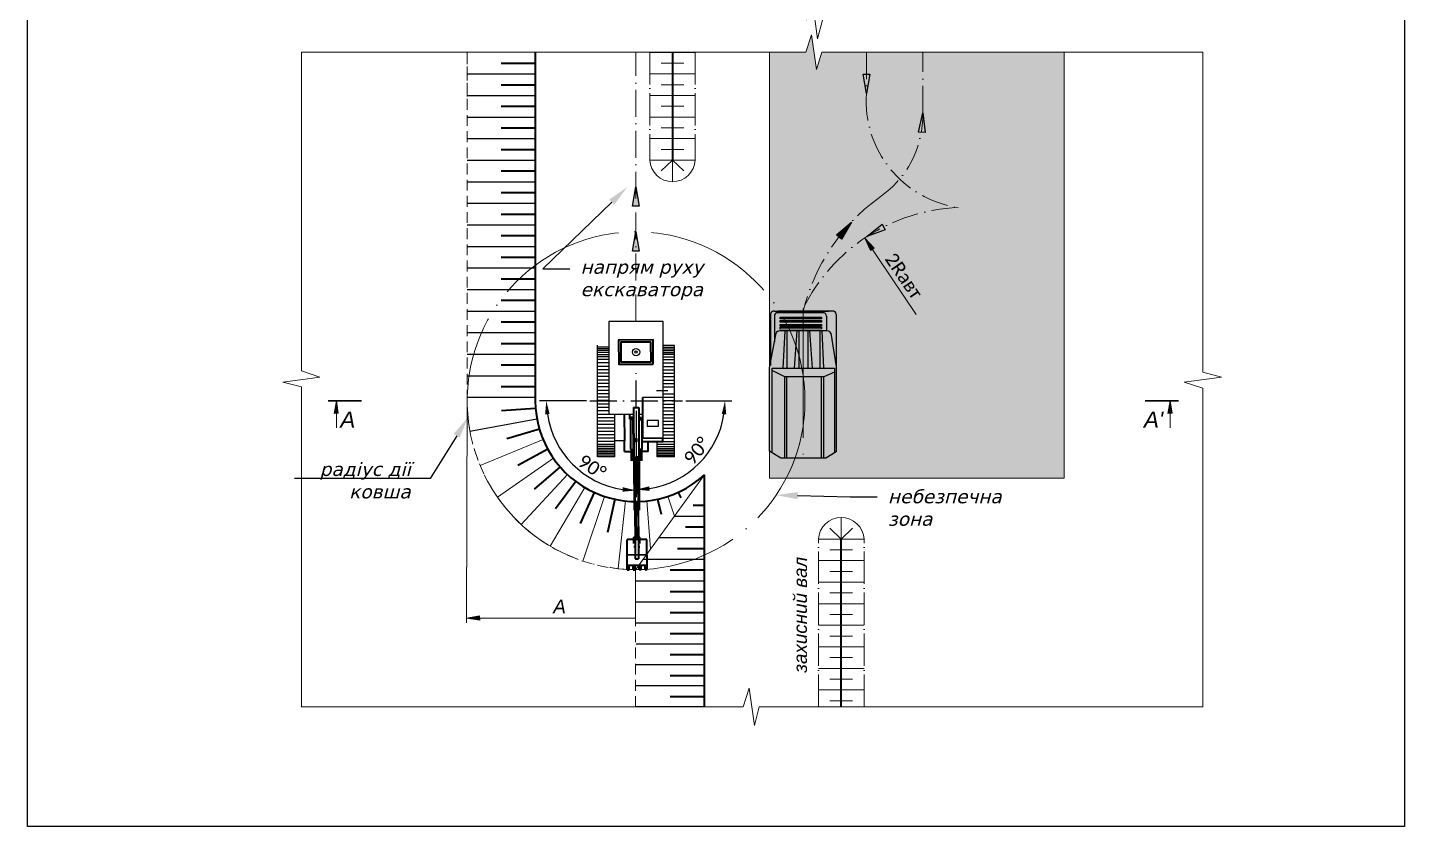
# Model space of a CAD drawing. Header units: millimetres. Extents: x -1138 to 1768, y 100 to 1081.
# Drawn here: x -280 to -24.6, y 484.5 to 632.7 of the extents above; entities that cross this region are included whole.
import ezdxf
from ezdxf import colors
from ezdxf.entities.mleader import LeaderData, LeaderLine
from ezdxf.math import Vec2, Vec3

# ---------------------------------------------------------------- set-up
doc = ezdxf.new("R2010")
doc.units = ezdxf.units.MM
for name, pattern in [('ACAD_ISO04W100', [30, 24, -3, 0, -3]), ('CENTER', [7.5, 5, -1.25, 0, -1.25]), ('JIS_02_2.0', [3, 2, -1])]:
    doc.linetypes.add(name, pattern=pattern)
for name, color, linetype in [('НАДЗЕМКА', 7, 'Continuous'), ('ТРАНСПОРТ', 7, 'Continuous'), ('Уступ', 7, 'Continuous')]:
    doc.layers.add(name, color=color, linetype=linetype)
doc.layers.add('По умолчанию', color=7, linetype='Continuous', lineweight=0)
doc.styles.add('Arial_204I', font='ariali.ttf')
doc.styles.get("Standard").update_dxf_attribs({"font": 'calibri.ttf'})
doc.styles.add('стиль1', font='verdanai.ttf', dxfattribs={"height": 2.5})
doc.dimstyles.new('ISO-25', dxfattribs={"dimtxt": 2.5, "dimasz": 2.5, "dimexe": 1.25, "dimexo": 0.625, "dimtad": 1, "dimtxsty": 'Standard', "dimcen": 2.5, "dimadec": 0, "dimazin": 0, "dimtfac": 1, "dimtmove": 0, "dimatfit": 3, "dimfxl": 1, "dimarcsym": 0})

# ---------------------------------------------------------------- blocks, each defined once
blk = doc.blocks.new('A$C3F031176')
for p, q in [((-27.28, 5.4), (-27.28, -4.71)), ((-26.66, 6.06), (-17.19, 6.06)), ((-23.17, 5.09), (-16.92, 6.11)), ((-16.92, 6.11), (-1.15, 6.11)), ((-16.66, -5.79), (-16.66, 5.78)), ((-16.66, 5.78), (-0.96, 5.78)), ((-15.95, 5.78), (-15.06, 3.77)), ((-1.15, 6.11), (0, 4.16)), ((-27.28, -5.43), (-27.28, 4.68)), ((-26.96, 3.62), (-26.96, -4.69)), ((-26.34, 4.29), (-23.59, 4.29)), ((-23.59, 4.43), (-23.58, -4.41)), ((-23.59, 3.45), (-16.66, 3.73)), ((-23.59, 3.07), (-16.66, 3.07)), ((-15.06, 3.77), (-15.06, -3.46)), ((-15.06, 3.71), (0, 3.71)), ((-15.06, 3.32), (0, 3.32)), ((0, 4.16), (0, -4.16)), ((-23.58, 1.13), (-16.66, 1.65)), ((-23.58, 0.81), (-16.66, 0.81)), ((-23.58, -0.82), (-16.66, -0.82)), ((-23.58, -1.19), (-16.66, -1.73)), ((-23.58, -3.09), (-16.66, -3.09)), ((-23.58, -3.46), (-16.66, -3.83)), ((-16.75, -6.27), (-23.17, -5.07)), ((-15.06, -3.46), (-16.28, -5.79)), ((-15.06, -3.12), (0, -3.12)), ((-15.06, -3.52), (0, -3.52)), ((0, -4.16), (-1.27, -6.27)), ((-26.66, -6.1), (-17.19, -6.1)), ((-26.34, -5.37), (-21.56, -5.37)), ((-1.27, -6.27), (-16.75, -6.27)), ((-0.97, -5.79), (-16.66, -5.79))]:
    blk.add_line(p, q)
at = {"linetype": 'ACAD_ISO04W100', "lineweight": 0}
blk.add_line((-27.77, -0.02), (0, -0.02), dxfattribs=at)
for points in [[(-26.12, 3.37), (-25.81, 3.37), (-25.81, -4.31), (-26.12, -4.31)], [(-25.51, 3.37), (-25.2, 3.37), (-25.2, -4.31), (-25.51, -4.31)], [(-24.8, 3.37), (-24.5, 3.37), (-24.5, -4.31), (-24.8, -4.31)], [(-24.26, 3.37), (-23.95, 3.37), (-23.95, -4.31), (-24.26, -4.31)]]:
    blk.add_lwpolyline(points, close=True)
for centre, radius, start, end in [((-26.71, 5.48), 0.583, 85.666, 188.0931), ((-26.38, 3.7), 0.583, 85.666, 188.0931), ((-22.96, 4.5), 0.63, 109.9652, 186.476), ((-26.36, -4.77), 0.604, 172.8512, 272.3738), ((-22.96, -4.48), 0.63, 173.524, 250.0348), ((-26.71, -5.51), 0.583, 171.9069, 274.334)]:
    blk.add_arc(centre, radius, start, end)
blk = doc.blocks.new('*D49')
at = {"color": 0, "lineweight": -2, "transparency": 16777216}
for p, q in [((-157.86, 563.44), (-149.34, 563.44)), ((-167.08, 561.56), (-167.08, 545.7))]:
    blk.add_line(p, q, dxfattribs=at)
blk.add_arc((-167.08, 563.44), 16.49, 278.6934, 351.3066, dxfattribs=at)
at = {"color": 0, "lineweight": 20, "transparency": 16777216}
for points in [[(-151.19, 560.98), (-150.36, 560.92), (-150.59, 563.44)], [(-164.56, 546.73), (-164.62, 547.56), (-167.08, 546.95)]]:
    blk.add_solid(points, dxfattribs=at)
at = {"layer": 'Defpoints', "color": 0, "lineweight": 20, "transparency": 16777216}
for p in [(-167.08, 569.02), (-175.67, 563.44), (-167.08, 562.19), (-158.49, 563.44), (-158.83, 549.16)]:
    blk.add_point(p, dxfattribs=at)
at = {"color": 0, "lineweight": 20, "transparency": 16777216, "insert": (-155.84, 554.14), "char_height": 2.5, "attachment_point": 5, "rotation": 50.3976}
blk.add_mtext('90°', dxfattribs=at)
blk = doc.blocks.new('*D50')
at = {"color": 0, "lineweight": -2, "transparency": 16777216}
for p, q in [((-176.29, 563.44), (-184.98, 563.44)), ((-167.08, 561.56), (-167.08, 545.55))]:
    blk.add_line(p, q, dxfattribs=at)
blk.add_arc((-167.08, 563.44), 16.65, 188.612, 261.388, dxfattribs=at)
at = {"color": 0, "lineweight": 20, "transparency": 16777216}
for points in [[(-183.96, 560.92), (-183.13, 560.98), (-183.73, 563.44)], [(-169.54, 547.4), (-169.61, 546.57), (-167.08, 546.8)]]:
    blk.add_solid(points, dxfattribs=at)
at = {"layer": 'Defpoints', "color": 0, "lineweight": 20, "transparency": 16777216}
for p in [(-167.08, 569.02), (-175.67, 563.44), (-167.08, 562.19), (-158.49, 563.44), (-181.5, 555.12)]:
    blk.add_point(p, dxfattribs=at)
at = {"color": 0, "lineweight": 20, "transparency": 16777216, "insert": (-175.26, 551.17), "char_height": 2.5, "attachment_point": 5, "rotation": 326.3215}
blk.add_mtext('90°', dxfattribs=at)

msp = doc.modelspace()

# ---------------------------------------------------------------- hatches: boundary and pattern name
at = {"lineweight": 20}
h = msp.add_hatch(color=256, dxfattribs=at)
h.dxf.hatch_style = 1
h.paths.add_polyline_path([(-124.674, 593.626), (-123.627, 591.318), (-123.281, 591.55)])
h.paths.add_polyline_path([(-124.674, 593.626), (-123.281, 591.55), (-122.935, 591.782)])
at = {"layer": 'НАДЗЕМКА', "lineweight": 20}
h = msp.add_hatch(color=9, dxfattribs=at)
h.dxf.hatch_style = 1
h.paths.add_polyline_path([(-87.689, 628.102), (-132.613, 628.103), (-133.633, 624.889), (-134.558, 631.316), (-135.594, 628.103), (-142.329, 628.102), (-142.329, 549.062), (-87.689, 549.062)])
at = {"layer": 'По умолчанию', "lineweight": 0}
h = msp.add_hatch(color=0, dxfattribs=at)
h.paths.add_polyline_path([(-222.677, 561.119), (-222.322, 561.13), (-222.674, 563.445)])
h.paths.add_polyline_path([(-222.674, 563.445), (-223.091, 561.107), (-222.677, 561.119)])
h = msp.add_hatch(color=0, dxfattribs=at)
h.paths.add_polyline_path([(-68.031, 561.119), (-67.677, 561.13), (-68.029, 563.445)])
h.paths.add_polyline_path([(-68.029, 563.445), (-68.446, 561.107), (-68.031, 561.119)])
h = msp.add_hatch(color=0, dxfattribs=at)
h.paths.add_polyline_path([(-196.097, 523.177), (-196.12, 523.55), (-198.544, 523.105)])
h.paths.add_polyline_path([(-198.544, 523.105), (-196.07, 522.741), (-196.097, 523.177)])
at = {"layer": 'Уступ'}
h = msp.add_hatch(color=256, dxfattribs=at)
h.dxf.hatch_style = 1
h.paths.add_polyline_path([(-124.355, 624.025), (-124.373, 620.425), (-124.955, 624.028)])
h.paths.add_polyline_path([(-123.755, 624.022), (-124.373, 620.425), (-124.355, 624.025)])
h = msp.add_hatch(color=256, dxfattribs=at)
h.dxf.hatch_style = 1
h.paths.add_polyline_path([(-114.087, 613.254), (-113.901, 616.85), (-113.487, 613.223)])
h.paths.add_polyline_path([(-114.686, 613.285), (-113.901, 616.85), (-114.087, 613.254)])
h = msp.add_hatch(color=256, dxfattribs=at)
h.dxf.hatch_style = 1
h.paths.add_polyline_path([(-167.117, 599.524), (-167.099, 603.124), (-166.517, 599.521)])
h.paths.add_polyline_path([(-167.717, 599.527), (-167.099, 603.124), (-167.117, 599.524)])
h = msp.add_hatch(color=256, dxfattribs=at)
h.dxf.hatch_style = 1
h.paths.add_polyline_path([(-129.466, 593.836), (-127.141, 596.584), (-129.007, 593.448)])
h.paths.add_polyline_path([(-129.924, 594.223), (-127.141, 596.584), (-129.466, 593.836)])
h = msp.add_hatch(color=256, dxfattribs=at)
h.dxf.hatch_style = 1
h.paths.add_polyline_path([(-121.154, 595.697), (-124.27, 593.893), (-121.455, 596.216)])
h.paths.add_polyline_path([(-120.854, 595.178), (-124.27, 593.893), (-121.154, 595.697)])
h = msp.add_hatch(color=256, dxfattribs=at)
h.dxf.hatch_style = 1
h.paths.add_polyline_path([(-167.117, 591.172), (-167.099, 594.772), (-166.517, 591.169)])
h.paths.add_polyline_path([(-167.717, 591.175), (-167.099, 594.772), (-167.117, 591.172)])

# ---------------------------------------------------------------- linework, layer by layer
for p, q in [((-162.06, 578.145), (-172.138, 578.145)), ((-172.138, 578.145), (-172.138, 560.964)), ((-162.06, 556.548), (-162.06, 578.145)), ((-174.243, 553.049), (-174.243, 573.772)), ((-174.243, 573.166), (-172.224, 573.166)), ((-172.138, 573.373), (-174.237, 573.373)), ((-172.138, 573.056), (-174.237, 573.056)), ((-172.138, 572.738), (-174.237, 572.738)), ((-172.138, 572.421), (-174.237, 572.421)), ((-159.961, 573.676), (-162.06, 573.676)), ((-162.06, 573.373), (-159.961, 573.373)), ((-162.06, 573.056), (-159.961, 573.056)), ((-162.06, 572.738), (-159.961, 572.738)), ((-162.06, 572.421), (-159.961, 572.421)), ((-159.961, 553.049), (-159.961, 573.676)), ((-174.237, 572.005), (-172.138, 572.005)), ((-172.138, 571.608), (-174.237, 571.608)), ((-172.138, 571.098), (-174.237, 571.098)), ((-172.138, 570.463), (-174.237, 570.463)), ((-172.138, 569.828), (-174.237, 569.828)), ((-159.961, 572.047), (-162.06, 572.047)), ((-162.06, 571.619), (-159.961, 571.619)), ((-162.06, 571.098), (-159.961, 571.098)), ((-162.06, 570.463), (-159.961, 570.463)), ((-162.06, 569.828), (-159.961, 569.828)), ((-172.138, 569.193), (-174.237, 569.193)), ((-172.138, 568.558), (-174.237, 568.558)), ((-172.138, 567.914), (-174.237, 567.914)), ((-172.138, 567.279), (-174.237, 567.279)), ((-162.06, 569.193), (-159.961, 569.193)), ((-162.06, 568.558), (-159.961, 568.558)), ((-162.06, 567.914), (-159.961, 567.914)), ((-162.06, 567.279), (-159.961, 567.279)), ((-172.138, 566.644), (-174.237, 566.644)), ((-172.138, 566.009), (-174.237, 566.009)), ((-172.138, 565.374), (-174.237, 565.374)), ((-172.138, 564.739), (-174.237, 564.739)), ((-163.305, 565.374), (-161.207, 565.374)), ((-162.06, 566.644), (-159.961, 566.644)), ((-162.06, 566.009), (-159.961, 566.009)), ((-162.06, 564.739), (-159.961, 564.739)), ((-172.138, 564.095), (-174.237, 564.095)), ((-172.138, 563.46), (-174.237, 563.46)), ((-172.138, 562.825), (-174.237, 562.825)), ((-172.138, 562.19), (-174.237, 562.19)), ((-162.06, 564.076), (-165.896, 564.056)), ((-162.06, 564.095), (-159.961, 564.095)), ((-162.06, 563.46), (-159.961, 563.46)), ((-162.06, 562.825), (-159.961, 562.825)), ((-162.06, 562.19), (-159.961, 562.19)), ((-172.138, 561.555), (-174.237, 561.555)), ((-171.051, 560.92), (-174.237, 560.92)), ((-171.051, 560.289), (-174.237, 560.289)), ((-171.051, 559.654), (-174.237, 559.654)), ((-172.138, 560.964), (-167.555, 560.963)), ((-171.052, 553.049), (-171.051, 560.964)), ((-166.595, 560.959), (-165.881, 560.959)), ((-162.06, 561.555), (-159.961, 561.555)), ((-162.06, 560.92), (-159.961, 560.92)), ((-162.06, 560.289), (-159.961, 560.289)), ((-162.06, 559.654), (-159.961, 559.654)), ((-171.051, 559.019), (-174.237, 559.019)), ((-171.051, 558.384), (-174.237, 558.384)), ((-171.051, 557.749), (-174.237, 557.749)), ((-171.051, 557.114), (-174.237, 557.114)), ((-162.06, 559.019), (-159.961, 559.019)), ((-162.06, 558.384), (-159.961, 558.384)), ((-162.06, 557.749), (-159.961, 557.749)), ((-162.06, 557.114), (-159.961, 557.114)), ((-171.051, 556.512), (-174.237, 556.512)), ((-171.051, 555.877), (-174.237, 555.877)), ((-171.051, 555.333), (-174.237, 555.333)), ((-171.052, 554.942), (-174.237, 554.942)), ((-171.052, 554.607), (-174.237, 554.607)), ((-171.052, 554.289), (-174.237, 554.289)), ((-169.248, 555.987), (-171.051, 555.987)), ((-167.108, 555.771), (-167.11, 556.527)), ((-162.058, 556.548), (-165.864, 556.527)), ((-162.137, 556.467), (-165.784, 556.448)), ((-163.154, 553.049), (-163.154, 555.785)), ((-163.146, 555.36), (-159.961, 555.36)), ((-163.146, 554.958), (-159.961, 554.958)), ((-163.146, 554.607), (-159.961, 554.607)), ((-163.146, 554.289), (-159.961, 554.289)), ((-162.056, 555.791), (-162.058, 556.548)), ((-162.058, 556.512), (-159.961, 556.512)), ((-162.056, 555.877), (-159.961, 555.877)), ((-171.052, 553.049), (-174.243, 553.049)), ((-171.052, 553.972), (-174.237, 553.972)), ((-171.052, 553.654), (-174.237, 553.654)), ((-171.052, 553.337), (-174.237, 553.337)), ((-159.961, 553.049), (-163.154, 553.049)), ((-163.146, 553.972), (-159.961, 553.972)), ((-163.146, 553.654), (-159.961, 553.654)), ((-163.146, 553.337), (-159.961, 553.337)), ((-166.682, 546.145), (-167.311, 546.142))]:
    msp.add_line(p, q)
at = {"lineweight": 35}
for p, q in [((-167.561, 562.185), (-166.601, 562.19)), ((-167.561, 562.185), (-167.46, 543.167)), ((-166.601, 562.19), (-166.5, 543.172)), ((-165.896, 564.056), (-165.864, 556.527)), ((-169.267, 560.964), (-169.248, 555.987)), ((-168.264, 560.028), (-168.269, 560.963)), ((-168.264, 560.028), (-168.026, 560.03)), ((-167.62, 559.948), (-168.124, 559.945)), ((-168.124, 559.945), (-168.094, 554.394)), ((-167.72, 560.336), (-168.028, 560.334)), ((-168.028, 560.334), (-168.026, 559.946)), ((-167.72, 560.336), (-167.718, 559.948)), ((-167.718, 560.031), (-167.55, 560.032)), ((-167.59, 554.396), (-167.62, 559.948)), ((-166.422, 560.038), (-166.59, 560.037)), ((-166.519, 559.954), (-166.015, 559.957)), ((-166.49, 554.402), (-166.519, 559.954)), ((-166.423, 560.343), (-166.115, 560.344)), ((-166.423, 560.343), (-166.421, 559.955)), ((-166.115, 560.344), (-166.113, 559.956)), ((-166.113, 560.04), (-165.876, 560.041)), ((-166.015, 559.957), (-165.986, 554.405)), ((-169.238, 554.023), (-169.248, 555.987)), ((-168.094, 554.394), (-167.59, 554.396)), ((-167.997, 554.394), (-167.985, 552.278)), ((-167.688, 554.396), (-167.677, 552.28)), ((-167.029, 556.448), (-167.026, 555.851)), ((-165.986, 554.405), (-166.49, 554.402)), ((-166.392, 554.403), (-166.381, 552.287)), ((-166.084, 554.404), (-166.072, 552.288)), ((-162.056, 555.791), (-165.862, 555.771)), ((-162.134, 555.871), (-165.78, 555.851)), ((-164.838, 554.046), (-164.847, 555.776)), ((-162.134, 555.871), (-162.137, 556.467)), ((-169.238, 554.023), (-167.995, 554.03)), ((-167.686, 554.031), (-167.518, 554.032)), ((-167.51, 552.557), (-167.678, 552.556)), ((-167.51, 552.44), (-167.678, 552.439)), ((-167.509, 552.353), (-167.677, 552.352)), ((-167.323, 552.964), (-167.187, 552.964)), ((-167.319, 552.158), (-167.323, 552.964)), ((-167.319, 552.158), (-167.182, 552.158)), ((-166.776, 552.077), (-167.28, 552.074)), ((-167.28, 552.074), (-167.258, 547.91)), ((-167.182, 552.075), (-167.187, 552.964)), ((-166.876, 552.465), (-167.184, 552.463)), ((-166.742, 552.967), (-166.878, 552.966)), ((-166.873, 552.076), (-166.878, 552.966)), ((-166.737, 552.161), (-166.874, 552.16)), ((-166.753, 547.913), (-166.776, 552.077)), ((-166.737, 552.161), (-166.742, 552.967)), ((-166.39, 554.038), (-166.558, 554.037)), ((-166.382, 552.563), (-166.55, 552.562)), ((-166.55, 552.445), (-166.382, 552.446)), ((-166.549, 552.358), (-166.381, 552.359)), ((-164.838, 554.046), (-166.082, 554.04)), ((-167.258, 547.91), (-166.753, 547.913)), ((-167.16, 547.911), (-167.15, 546.143)), ((-166.851, 547.912), (-166.842, 546.145)), ((-167.311, 546.142), (-167.247, 534.091)), ((-167.215, 539.906), (-167.237, 544.069)), ((-167.142, 544.458), (-166.833, 544.46)), ((-167.142, 544.458), (-167.139, 544.07)), ((-166.833, 544.46), (-166.831, 544.072)), ((-166.733, 544.072), (-166.711, 539.908)), ((-166.682, 546.145), (-166.618, 534.094)), ((-167.295, 543.168), (-167.46, 543.167)), ((-166.666, 543.172), (-166.5, 543.172)), ((-167.215, 539.906), (-166.711, 539.908)), ((-167.117, 539.906), (-167.106, 537.79)), ((-166.809, 539.908), (-166.798, 537.792)), ((-167.268, 538.142), (-167.497, 538.141)), ((-167.491, 536.941), (-167.497, 538.141)), ((-167.262, 536.337), (-167.491, 536.336)), ((-167.106, 537.79), (-166.798, 537.792)), ((-166.639, 538.145), (-166.411, 538.147)), ((-166.633, 536.34), (-166.404, 536.341)), ((-166.404, 536.947), (-166.411, 538.147)), ((-165.029, 532.104), (-165.059, 537.704)), ((-168.743, 534.884), (-165.044, 534.904)), ((-167.247, 534.091), (-166.618, 534.094)), ((-168.732, 532.927), (-165.033, 532.947)), ((-168.728, 532.084), (-168.354, 532.086)), ((-168.354, 532.086), (-168.358, 532.929)), ((-167.628, 532.09), (-167.633, 532.933)), ((-167.628, 532.09), (-167.254, 532.092)), ((-167.254, 532.092), (-167.259, 532.935)), ((-166.503, 532.096), (-166.507, 532.939)), ((-166.129, 532.098), (-166.503, 532.096)), ((-166.129, 532.098), (-166.133, 532.941)), ((-165.403, 532.102), (-165.407, 532.945)), ((-165.403, 532.102), (-165.029, 532.104))]:
    msp.add_line(p, q, dxfattribs=at)
at = {"lineweight": 40}
msp.add_line((-168.728, 532.084), (-168.722, 537.684), dxfattribs=at)
at = {"color": 6}
msp.add_lwpolyline([(-279.958, 749.963), (-24.561, 749.963), (-24.561, 484.455), (-279.958, 484.455)], close=True, dxfattribs=at)
at = {"lineweight": 20}
for points in [[(-135.473, 634.066), (-134.353, 637.512), (-133.408, 630.62), (-132.509, 634.066)], [(-229.131, 628.102), (-229.172, 568.968), (-225.726, 567.848), (-232.618, 566.902), (-229.173, 566.004), (-229.173, 506.647)], [(-61.982, 506.651), (-61.985, 565.795), (-65.394, 566.902), (-58.502, 567.848), (-61.948, 568.747), (-61.983, 628.103)], [(-115.147, 579.429), (-124.674, 593.626), (-123.627, 591.318), (-122.935, 591.782), (-124.674, 593.626)], [(-184.341, 556.264), (-196.002, 551.412)], [(-182.422, 552.761), (-192.789, 545.541)], [(-179.802, 549.746), (-188.399, 540.488)], [(-167.216, 532.092), (-154.448, 549.665)], [(-176.602, 547.356), (-183.035, 536.484)], [(-172.966, 545.701), (-176.943, 533.71)], [(-169.063, 544.856), (-170.401, 532.294)], [(-165.068, 544.859), (-164.416, 535.947)], [(-161.166, 545.711), (-159.982, 542.049)], [(-229.213, 506.647), (-147.211, 506.647), (-146.091, 510.093), (-145.146, 503.201), (-144.247, 506.647), (-61.982, 506.651)]]:
    msp.add_lwpolyline(points, dxfattribs=at)
at = {"color": 5, "linetype": 'JIS_02_2.0', "lineweight": 13}
msp.add_lwpolyline([(-198.409, 619.873), (-198.409, 628.103)], dxfattribs=at)
at = {"linetype": 'JIS_02_2.0', "lineweight": 20}
msp.add_lwpolyline([(-167.216, 506.647), (-167.216, 532.092, -0.4123852), (-198.409, 563.445), (-198.409, 628.103)], format="xyb", dxfattribs=at)
at = {"color": 5, "lineweight": 13}
msp.add_lwpolyline([(-185.776, 620.053), (-185.776, 628.103)], dxfattribs=at)
at = {"lineweight": 40}
msp.add_lwpolyline([(-185.776, 628.103), (-185.776, 563.445, 0.6526061), (-154.448, 549.665), (-154.448, 506.647)], format="xyb", dxfattribs=at)
at = {"linetype": 'CENTER', "lineweight": 20}
msp.add_lwpolyline([(-167.099, 578.145), (-167.099, 628.103)], dxfattribs=at)
at = {"linetype": 'CENTER', "lineweight": 13}
for points in [[(-124.373, 628.103), (-124.373, 620.425, 0.3911338), (-107.324, 599.291, 0.2748716), (-136.076, 580.592)], [(-136.076, 580.09, -0.1749917), (-122.19, 600.996, 0.2570213), (-113.901, 616.85), (-113.901, 628.103)]]:
    msp.add_lwpolyline(points, format="xyb", dxfattribs=at)
at = {"lineweight": 35}
for points in [[(-163.913, 570.214), (-163.934, 574.744), (-170.334, 574.71), (-170.313, 570.221)], [(-164.315, 570.653), (-164.332, 574.342), (-169.932, 574.312), (-169.915, 570.659)]]:
    msp.add_lwpolyline(points, close=True, dxfattribs=at)
at = {"color": 1, "lineweight": 20}
for points in [[(-229.172, 568.968), (-225.726, 567.848), (-232.618, 566.902), (-229.172, 566.004)], [(-61.948, 565.783), (-65.394, 566.902), (-58.502, 567.848), (-61.948, 568.747)], [(-147.211, 506.647), (-146.091, 510.093), (-145.146, 503.201), (-144.247, 506.647)]]:
    msp.add_lwpolyline(points, dxfattribs=at)
msp.add_lwpolyline([(-162.932, 558.734), (-162.932, 559.796), (-165.004, 559.796), (-165.004, 558.734)], close=True)
at = {"lineweight": 40}
for points in [[(-185.01, 558.149), (-191.066, 556.358)], [(-183.475, 554.461), (-189.015, 551.425)], [(-181.193, 551.183), (-185.961, 547.04)], [(-178.266, 548.465), (-182.045, 543.404)], [(-174.828, 546.431), (-177.446, 540.682)], [(-171.037, 545.174), (-172.374, 539)], [(-167.065, 544.75), (-167.16, 538.434)], [(-163.094, 545.181), (-162.429, 542.388)], [(-159.305, 546.444), (-158.801, 545.406)]]:
    msp.add_lwpolyline(points, dxfattribs=at)
for radius in [0.68, 0.209]:
    msp.add_circle((-167.089, 572.472), radius)
at = {"layer": 'НАДЗЕМКА', "lineweight": 40}
for points in [[(-192.092, 626.103), (-185.776, 626.103)], [(-192.092, 622.078), (-185.776, 622.078)], [(-192.092, 618.078), (-185.776, 618.078)], [(-192.092, 614.078), (-185.776, 614.078)], [(-192.092, 610.078), (-185.776, 610.078)], [(-192.092, 606.078), (-185.776, 606.078)], [(-192.092, 602.078), (-185.776, 602.078)], [(-192.092, 598.078), (-185.776, 598.078)], [(-192.092, 594.078), (-185.776, 594.078)], [(-192.092, 590.078), (-185.776, 590.078)], [(-192.092, 586.078), (-185.776, 586.078)], [(-192.092, 582.078), (-185.776, 582.078)], [(-192.092, 578.078), (-185.776, 578.078)], [(-192.092, 574.078), (-185.776, 574.078)], [(-192.092, 570.078), (-185.776, 570.078)], [(-192.092, 566.078), (-185.776, 566.078)], [(-192.05, 561.614), (-185.776, 562.078)], [(-156.479, 544.074), (-154.448, 544.074)], [(-157.942, 540.049), (-154.448, 540.049)], [(-165.059, 537.704), (-168.722, 537.684)], [(-159.395, 536.049), (-154.448, 536.049)], [(-160.765, 532.049), (-154.448, 532.049)], [(-160.765, 528.049), (-154.448, 528.049)], [(-160.765, 524.156), (-154.448, 524.156)], [(-160.765, 520.264), (-154.448, 520.264)], [(-160.765, 516.371), (-154.448, 516.371)], [(-160.765, 512.478), (-154.448, 512.478)], [(-160.765, 508.586), (-154.448, 508.586)]]:
    msp.add_lwpolyline(points, dxfattribs=at)
at = {"layer": 'НАДЗЕМКА', "lineweight": 20}
msp.add_lwpolyline([(-87.689, 628.102), (-87.689, 549.062), (-142.329, 549.062), (-142.329, 628.102)], dxfattribs=at)
at = {"layer": 'НАДЗЕМКА'}
for points in [[(-198.409, 624.078), (-185.776, 624.078)], [(-198.409, 620.078), (-185.776, 620.078)], [(-198.409, 616.078), (-185.776, 616.078)], [(-198.409, 612.078), (-185.776, 612.078)], [(-198.409, 608.078), (-185.776, 608.078)], [(-198.409, 604.078), (-185.776, 604.078)], [(-198.409, 600.078), (-185.776, 600.078)], [(-198.409, 596.078), (-185.776, 596.078)], [(-198.409, 592.078), (-185.776, 592.078)], [(-198.409, 588.078), (-185.776, 588.078)], [(-198.409, 584.078), (-185.776, 584.078)], [(-198.409, 580.078), (-185.776, 580.078)], [(-198.409, 576.078), (-185.776, 576.078)], [(-198.409, 572.078), (-185.776, 572.078)], [(-198.409, 568.078), (-185.776, 568.078)], [(-198.409, 564.078), (-185.776, 564.078)], [(-197.898, 557.824), (-185.473, 560.094)], [(-159.982, 542.049), (-154.448, 542.049)], [(-162.888, 538.049), (-154.448, 538.049)], [(-165.795, 534.049), (-154.448, 534.049)], [(-167.081, 530.049), (-154.448, 530.049)], [(-167.081, 526.156), (-154.448, 526.156)], [(-167.081, 522.264), (-154.448, 522.264)], [(-167.081, 518.371), (-154.448, 518.371)], [(-167.081, 514.478), (-154.448, 514.478)], [(-167.081, 510.586), (-154.448, 510.586)], [(-167.081, 506.693), (-154.448, 506.693)]]:
    msp.add_lwpolyline(points, dxfattribs=at)
at = {"layer": 'НАДЗЕМКА', "linetype": 'CENTER'}
for points in [[(-167.081, 562.187), (-167.081, 569.023)], [(-175.669, 563.445), (-158.487, 563.445)]]:
    msp.add_lwpolyline(points, dxfattribs=at)
at = {"layer": 'НАДЗЕМКА', "color": 1, "linetype": 'ACAD_ISO04W100', "lineweight": 20}
msp.add_circle((-167.081, 563.445), 31.328, dxfattribs=at)
at = {"layer": 'По умолчанию', "linetype": 'Continuous', "lineweight": 15}
for points in [[(-185.776, 621.635), (-185.776, 621.635), (-185.776, 628.103)], [(-198.409, 563.445), (-198.544, 522.267)], [(-167.216, 532.092), (-167.216, 522.267)]]:
    msp.add_lwpolyline(points, dxfattribs=at)
at = {"layer": 'По умолчанию', "color": 0, "linetype": 'Continuous', "lineweight": 30}
for points in [[(-224.22, 563.445), (-218.026, 563.445)], [(-72.678, 563.445), (-66.483, 563.445)]]:
    msp.add_lwpolyline(points, dxfattribs=at)
at = {"layer": 'По умолчанию', "color": 0, "lineweight": 0}
for points in [[(-222.674, 563.445), (-223.091, 561.107), (-222.322, 561.13)], [(-68.029, 563.445), (-68.446, 561.107), (-67.677, 561.13)], [(-198.544, 523.105), (-196.07, 522.741), (-196.12, 523.55)]]:
    msp.add_lwpolyline(points, close=True, dxfattribs=at)
at = {"layer": 'По умолчанию', "color": 0, "linetype": 'Continuous', "lineweight": 20}
for points in [[(-222.674, 563.445), (-222.674, 558.433)], [(-68.029, 563.445), (-68.029, 558.433)]]:
    msp.add_lwpolyline(points, dxfattribs=at)
at = {"layer": 'По умолчанию', "color": 0, "lineweight": 20}
msp.add_lwpolyline([(-167.216, 523.105), (-198.544, 523.105)], dxfattribs=at)
at = {"layer": 'ТРАНСПОРТ', "lineweight": 20}
for points in [[(-229.131, 628.102), (-135.594, 628.103), (-134.558, 631.316), (-133.649, 624.89), (-132.613, 628.103), (-61.943, 628.103)], [(-164.556, 628.084), (-156.098, 628.084)], [(-162.441, 626.084), (-158.212, 626.084)], [(-61.943, 628.103), (-61.983, 568.756), (-58.502, 567.848), (-65.394, 566.902), (-61.985, 565.795), (-61.982, 506.651)], [(-164.556, 624.084), (-156.098, 624.084)], [(-162.441, 622.084), (-158.212, 622.084)], [(-164.556, 620.084), (-156.098, 620.084)], [(-162.441, 618.084), (-158.212, 618.084)], [(-164.556, 616.084), (-156.098, 616.084)], [(-162.441, 614.084), (-158.212, 614.084)], [(-164.556, 612.084), (-156.098, 612.084)], [(-164.556, 608.084), (-156.098, 608.084)], [(-162.441, 610.084), (-158.212, 610.084)], [(-162.441, 606.084), (-160.327, 608.084), (-158.212, 606.084)], [(-160.327, 608.084), (-160.327, 604.084)], [(-129.032, 537.776), (-129.032, 541.776)], [(-126.918, 539.776), (-129.032, 537.776), (-131.147, 539.776)], [(-124.803, 537.776), (-133.261, 537.776)], [(-126.918, 535.776), (-131.147, 535.776)], [(-124.803, 533.776), (-133.261, 533.776)], [(-126.918, 531.776), (-131.147, 531.776)], [(-124.803, 529.776), (-133.261, 529.776)], [(-126.918, 527.776), (-131.147, 527.776)], [(-124.803, 525.776), (-133.261, 525.776)], [(-126.918, 523.776), (-131.147, 523.776)], [(-124.803, 521.776), (-133.261, 521.776)], [(-126.918, 519.776), (-131.147, 519.776)], [(-124.803, 517.776), (-133.261, 517.776)], [(-124.803, 513.776), (-133.261, 513.776)], [(-126.918, 515.776), (-131.147, 515.776)], [(-126.918, 511.776), (-131.147, 511.776)], [(-124.803, 509.776), (-133.261, 509.776)], [(-126.918, 507.776), (-131.147, 507.776)]]:
    msp.add_lwpolyline(points, dxfattribs=at)
at = {"layer": 'ТРАНСПОРТ', "linetype": 'ACAD_ISO04W100', "lineweight": 20, "ltscale": 0.25}
for points in [[(-164.556, 628.103), (-164.556, 608.084)], [(-156.098, 628.103), (-156.098, 608.084)], [(-133.261, 506.648), (-133.261, 537.776)], [(-124.803, 506.648), (-124.803, 537.776)]]:
    msp.add_lwpolyline(points, dxfattribs=at)
at = {"layer": 'ТРАНСПОРТ', "lineweight": 40}
for points in [[(-160.327, 628.103), (-160.327, 608.084)], [(-129.032, 506.648), (-129.032, 537.776)]]:
    msp.add_lwpolyline(points, dxfattribs=at)
at = {"layer": 'ТРАНСПОРТ', "lineweight": 20}
for centre, start, end in [((-160.327, 608.32), 183.19053, 356.80947), ((-129.032, 537.54), 3.19053, 176.80947)]:
    msp.add_arc(centre, 4.236, start, end, dxfattribs=at)
at = {"layer": 'Уступ'}
for points in [[(-124.955, 624.028), (-123.755, 624.022), (-124.373, 620.425), (-124.955, 624.028)], [(-113.487, 613.223), (-114.686, 613.285), (-113.901, 616.85), (-113.487, 613.223)], [(-166.517, 599.521), (-167.717, 599.527), (-167.099, 603.124), (-166.517, 599.521)], [(-129.007, 593.448), (-129.924, 594.223), (-127.141, 596.584), (-129.007, 593.448)], [(-121.455, 596.216), (-120.854, 595.178), (-124.27, 593.893), (-121.455, 596.216)], [(-166.517, 591.169), (-167.717, 591.175), (-167.099, 594.772), (-166.517, 591.169)]]:
    msp.add_lwpolyline(points, close=True, dxfattribs=at)

# ---------------------------------------------------------------- block references
at = {"layer": 'НАДЗЕМКА', "color": 5, "rotation": 270.0116772233922}
msp.add_blockref('A$C3F031176', (-136.053, 552.807), dxfattribs=at)

# ---------------------------------------------------------------- texts
at = {"lineweight": 20, "insert": (-119, 591.178), "char_height": 2.5, "attachment_point": 1, "rotation": 304.29677}
msp.add_mtext_dynamic_manual_height_columns('2Rавт', width=4.64691, gutter_width=12.5, heights=[0], dxfattribs=at)
at = {"layer": 'По умолчанию', "color": 0, "linetype": 'Continuous', "lineweight": 15, "style": 'Arial_204I'}
for s, height, p in [('А', 3, (-221.948, 558.436)), ("А'", 3, (-72.893, 558.444)), ('A', 2.5, (-182.432, 524.029))]:
    msp.add_text(s, height=height, dxfattribs=at).set_placement(p)
msp.add_text('захисний вал', height=2.5, rotation=90, dxfattribs=at).set_placement((-135.387, 512.975))

# ---------------------------------------------------------------- dimensions: what is measured, and where the dimension line sits
at = {"lineweight": 20}
for base, picture, middle in [((-181.499, 555.121), '*D50', (-176.313, 549.591)), ((-158.835, 549.162), '*D49', (-154.374, 552.931))]:
    dim = msp.add_angular_dim_2l(base=base, line1=((-167.081, 562.187), (-167.081, 569.023)), line2=((-175.669, 563.445), (-158.487, 563.445)), dimstyle='ISO-25', dxfattribs=at)
    dim.commit()
    dim.dimension.update_dxf_attribs({"geometry": picture, "text_midpoint": middle, "dimtype": 162})

# ---------------------------------------------------------------- leaders
at = {"layer": 'ТРАНСПОРТ'}
ml = msp.add_multileader_mtext('Standard', dxfattribs=at)
ml.set_content('напрям руху екскаватора', color=256, style='стиль1')
ml.set_leader_properties()
ml.build(insert=Vec2(0, 0))
ml.multileader.update_dxf_attribs({"text_right_attachment_type": 6, "dogleg_length": 0.36})
ctx = ml.context
ctx.base_point, ctx.char_height, ctx.plane_origin = Vec3(-179.396, 587.916), 2.5, Vec3(-160.982, 617.38)
ctx.right_attachment = 6
notes = []
notes.append((ctx, [(0, (1, 1, 0), (-184.38, 587.916), (1, 0), 4.984, [(0, [(-168.731, 603.077)], 0, [])])]))
ctx.mtext.insert, ctx.mtext.width, ctx.mtext.defined_height, ctx.mtext.flow_direction = Vec3(-177.396, 589.512), 25.24251, 14.086, 5
ml = msp.add_multileader_mtext('Standard', dxfattribs=at)
ml.set_content('радіус дії ковша ', color=256, style='стиль1')
ml.set_leader_properties()
ml.build(insert=Vec2(0, 0))
ml.multileader.update_dxf_attribs({"text_right_attachment_type": 6, "dogleg_length": 0.36})
ctx = ml.context
ctx.base_point, ctx.char_height, ctx.plane_origin = Vec3(-227.573, 550.715), 2.5, Vec3(-218.762, 565.856)
ctx.right_attachment, ctx.text_align_type = 6, 2
notes.append((ctx, [(1, (1, 1, 0), (-205.288, 548.991), (-1, 0), 1.6, [(0, [(-198.257, 560.361)], 0, [])])]))
ctx.mtext.insert, ctx.mtext.width, ctx.mtext.alignment, ctx.mtext.flow_direction = Vec3(-208.889, 551.991), 21.35474, 3, 5
ml = msp.add_multileader_mtext('Standard', dxfattribs=at)
ml.set_content('небезпечна зона', color=256, style='стиль1')
ml.set_leader_properties()
ml.build(insert=Vec2(0, 0))
ml.multileader.update_dxf_attribs({"text_right_attachment_type": 6, "dogleg_length": 0.36})
ctx = ml.context
ctx.base_point, ctx.char_height, ctx.plane_origin = Vec3(-122.387, 545.647), 2.5, Vec3(-132.974, 550.18)
ctx.right_attachment = 6
notes.append((ctx, [(0, (1, 1, 0), (-127.371, 545.647), (1, 0), 4.984, [(0, [(-141.111, 545.924)], 0, [])])]))
ctx.mtext.insert, ctx.mtext.width, ctx.mtext.flow_direction = Vec3(-120.387, 546.923), 21.35474, 5
for ctx, leaders in notes:
    for number, flags, end, landing, length, lines in leaders:
        leader = LeaderData()
        leader.index, (leader.has_last_leader_line, leader.has_dogleg_vector, leader.attachment_direction) = number, flags
        leader.last_leader_point, leader.dogleg_vector, leader.dogleg_length = Vec3(end), Vec3(landing), length
        for number, points, colour, breaks in lines:
            line = LeaderLine()
            line.index, line.vertices, line.color, line.breaks = number, Vec3.list(points), colors.encode_raw_color(colour), breaks
            leader.lines.append(line)
        ctx.leaders.append(leader)

doc.saveas('drawing.dxf')
